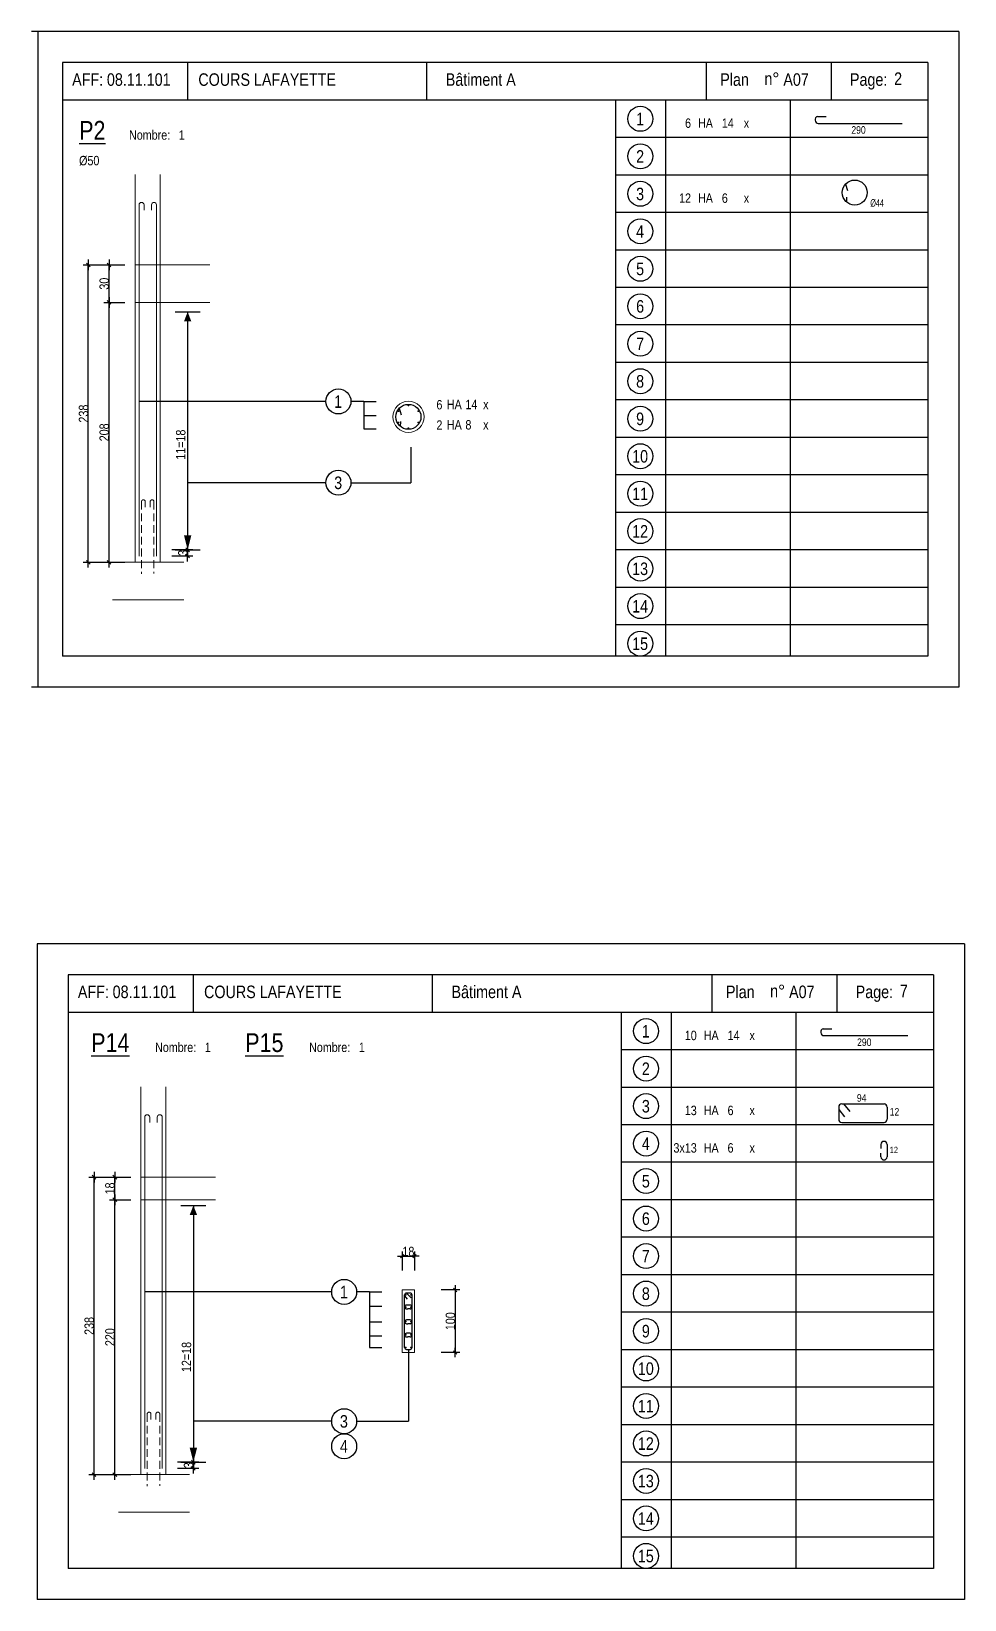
# Model space of a CAD drawing. Header units: metres. Extents: x -9927 to 45032, y -190416 to 12166.
# Drawn here: x 1197 to 2691, y -21227 to -18717 of the extents above; entities that cross this region are included whole.
import ezdxf
from ezdxf.enums import TextEntityAlignment as Align

# ---------------------------------------------------------------- set-up
doc = ezdxf.new("R2010")
doc.units = ezdxf.units.M
doc.header["$PDMODE"] = 65
doc.linetypes.add('CACHE2', pattern=[0.1875, 0.125, -0.0625])
for name, color, linetype in [('01_cote_gen', 4, 'Continuous'), ('01_fenetres', 171, 'Continuous'), ('01_linteaux', 3, 'Continuous'), ('01_sem', 42, 'Continuous'), ('01_texte', 230, 'Continuous'), ('AA_COTES', 2, 'Continuous')]:
    doc.layers.add(name, color=color, linetype=linetype)
doc.styles.add('STYLE2', font='ARIALN.TTF')
doc.dimstyles.new('JB25', dxfattribs={"dimscale": 0.1, "dimtxt": 150, "dimasz": 17, "dimexe": 0.1, "dimexo": 0.1, "dimgap": 0.09, "dimtad": 1, "dimdec": 1, "dimlfac": 0.5, "dimdsep": 46, "dimtxsty": 'STYLE2', "dimblk1": 'BOND_G', "dimblk2": 'BOND_D', "dimsah": 1, "dimcen": 1.5, "dimdle": 0.01, "dimse1": 1, "dimse2": 1, "dimclrd": 4, "dimclre": 2, "dimclrt": 5, "dimadec": 0, "dimazin": 0, "dimtfac": 2.333333, "dimtdec": 1, "dimtix": 1, "dimtmove": 2, "dimatfit": 3, "dimldrblk": 'BOND_G', "dimfxl": 1, "dimtolj": 1, "dimtzin": 0, "dimarcsym": 0})
doc.dimstyles.new('JB50', dxfattribs={"dimscale": 0.1, "dimtxt": 150, "dimasz": 15, "dimexe": 0.1, "dimexo": 0.1, "dimgap": 0.09, "dimtad": 1, "dimdec": 1, "dimdsep": 46, "dimtxsty": 'STYLE2', "dimblk1": 'BOND_G', "dimblk2": 'BOND_D', "dimsah": 1, "dimcen": 1.5, "dimdle": 0.01, "dimse1": 1, "dimse2": 1, "dimclrd": 4, "dimclre": 2, "dimclrt": 6, "dimazin": 2, "dimtfac": 2.333333, "dimtdec": 1, "dimtix": 1, "dimtmove": 2, "dimatfit": 3, "dimldrblk": 'BOND_G', "dimfxl": 1, "dimtolj": 1, "dimtzin": 0, "dimarcsym": 0})

# ---------------------------------------------------------------- blocks, each defined once
blk = doc.blocks.new('BOND_G')
at = {"layer": 'AA_COTES', "color": 0}
for p, q in [((0, -5), (0, 15)), ((5, 0), (-5, 0)), ((1.8, 1.8), (-1.8, -1.8))]:
    blk.add_line(p, q, dxfattribs=at)
blk = doc.blocks.new('BOND_D')
at = {"layer": 'AA_COTES', "color": 0}
for p, q in [((5, 0), (-5, 0)), ((-1.8, -1.8), (1.8, 1.8)), ((0, 5), (0, -15))]:
    blk.add_line(p, q, dxfattribs=at)
blk = doc.blocks.new('*D122')
at = {"layer": '01_cote_gen', "color": 4, "linetype": 'Continuous', "lineweight": -2, "transparency": 16777216}
blk.add_line((1288.2, -19564.8), (1288.2, -19092.2), dxfattribs=at)
at = {"layer": 'DEFPOINTS', "color": 0, "linetype": 'Continuous', "lineweight": 0, "transparency": 16777216}
for p in [(1288.2, -19090.5), (1403.3, -19090.5), (1363.3, -19566.5)]:
    blk.add_point(p, dxfattribs=at)
at = {"layer": '01_cote_gen', "color": 4, "linetype": 'Continuous', "lineweight": -2, "transparency": 16777216, "xscale": 1.7, "yscale": 1.7, "zscale": 1.7}
for name, p, rotation in [('BOND_D', (1288.2, -19090.5), 90), ('BOND_G', (1288.2, -19566.5), 270)]:
    blk.add_blockref(name, p, dxfattribs=dict(at, rotation=rotation))
at = {"layer": '01_cote_gen', "color": 5, "linetype": 'Continuous', "lineweight": 0, "transparency": 16777216, "insert": (1280.6, -19328.5), "char_height": 15, "attachment_point": 5, "rotation": 90, "style": 'STYLE2'}
blk.add_mtext('\\A1;238', dxfattribs=at)
blk = doc.blocks.new('*D123')
at = {"layer": '01_cote_gen', "color": 4, "linetype": 'Continuous', "lineweight": -2, "transparency": 16777216}
blk.add_line((1321.4, -19148.8), (1321.4, -19092.2), dxfattribs=at)
at = {"layer": 'DEFPOINTS', "color": 0, "linetype": 'Continuous', "lineweight": 0, "transparency": 16777216}
for p in [(1321.4, -19090.5), (1450.1, -19090.5), (1459.1, -19150.5)]:
    blk.add_point(p, dxfattribs=at)
at = {"layer": '01_cote_gen', "color": 4, "linetype": 'Continuous', "lineweight": -2, "transparency": 16777216, "xscale": 1.7, "yscale": 1.7, "zscale": 1.7}
for name, p, rotation in [('BOND_D', (1321.4, -19090.5), 90), ('BOND_G', (1321.4, -19150.5), 270)]:
    blk.add_blockref(name, p, dxfattribs=dict(at, rotation=rotation))
at = {"layer": '01_cote_gen', "color": 5, "linetype": 'Continuous', "lineweight": 0, "transparency": 16777216, "insert": (1313.7, -19120.5), "char_height": 15, "attachment_point": 5, "rotation": 90, "style": 'STYLE2'}
blk.add_mtext('\\A1;30', dxfattribs=at)
blk = doc.blocks.new('*D124')
at = {"layer": '01_cote_gen', "color": 4, "linetype": 'Continuous', "lineweight": -2, "transparency": 16777216}
blk.add_line((1321.4, -19564.8), (1321.4, -19152.2), dxfattribs=at)
at = {"layer": 'DEFPOINTS', "color": 0, "linetype": 'Continuous', "lineweight": 0, "transparency": 16777216}
for p in [(1321.4, -19150.5), (1329.9, -19150.5), (1339.5, -19566.5)]:
    blk.add_point(p, dxfattribs=at)
at = {"layer": '01_cote_gen', "color": 4, "linetype": 'Continuous', "lineweight": -2, "transparency": 16777216, "xscale": 1.7, "yscale": 1.7, "zscale": 1.7}
for name, p, rotation in [('BOND_D', (1321.4, -19150.5), 90), ('BOND_G', (1321.4, -19566.5), 270)]:
    blk.add_blockref(name, p, dxfattribs=dict(at, rotation=rotation))
at = {"layer": '01_cote_gen', "color": 5, "linetype": 'Continuous', "lineweight": 0, "transparency": 16777216, "insert": (1313.7, -19358.5), "char_height": 15, "attachment_point": 5, "rotation": 90, "style": 'STYLE2'}
blk.add_mtext('\\A1;208', dxfattribs=at)
blk = doc.blocks.new('*D121')
at = {"layer": '01_cote_gen', "color": 4, "linetype": 'Continuous', "lineweight": -2, "transparency": 16777216}
blk.add_line((1447.2, -19548.2), (1447.2, -19554.8), dxfattribs=at)
at = {"layer": 'DEFPOINTS', "color": 0, "linetype": 'Continuous', "lineweight": 0, "transparency": 16777216}
for p in [(1440.4, -19546.5), (1397.3, -19556.5), (1447.2, -19556.5)]:
    blk.add_point(p, dxfattribs=at)
at = {"layer": '01_cote_gen', "color": 4, "linetype": 'Continuous', "lineweight": -2, "transparency": 16777216, "xscale": 1.7, "yscale": 1.7, "zscale": 1.7}
for name, p, rotation in [('BOND_G', (1447.2, -19546.5), 90), ('BOND_D', (1447.2, -19556.5), 270)]:
    blk.add_blockref(name, p, dxfattribs=dict(at, rotation=rotation))
at = {"layer": '01_cote_gen', "color": 5, "linetype": 'Continuous', "lineweight": 0, "transparency": 16777216, "insert": (1439.6, -19551.5), "char_height": 15, "attachment_point": 5, "rotation": 90, "style": 'STYLE2'}
blk.add_mtext('\\A1;3', dxfattribs=at)
blk = doc.blocks.new('*D152')
at = {"layer": '01_cote_gen', "color": 4, "linetype": 'Continuous', "lineweight": -2, "transparency": 16777216}
blk.add_line((1297.4, -21025.1), (1297.4, -20552.5), dxfattribs=at)
at = {"layer": 'DEFPOINTS', "color": 0, "linetype": 'Continuous', "lineweight": 0, "transparency": 16777216}
for p in [(1297.4, -20550.8), (1412.5, -20550.8), (1372.5, -21026.8)]:
    blk.add_point(p, dxfattribs=at)
at = {"layer": '01_cote_gen', "color": 4, "linetype": 'Continuous', "lineweight": -2, "transparency": 16777216, "xscale": 1.7, "yscale": 1.7, "zscale": 1.7}
for name, p, rotation in [('BOND_D', (1297.4, -20550.8), 90), ('BOND_G', (1297.4, -21026.8), 270)]:
    blk.add_blockref(name, p, dxfattribs=dict(at, rotation=rotation))
at = {"layer": '01_cote_gen', "color": 5, "linetype": 'Continuous', "lineweight": 0, "transparency": 16777216, "insert": (1289.7, -20788.8), "char_height": 15, "attachment_point": 5, "rotation": 90, "style": 'STYLE2'}
blk.add_mtext('\\A1;238', dxfattribs=at)
blk = doc.blocks.new('*D153')
at = {"layer": '01_cote_gen', "color": 4, "linetype": 'Continuous', "lineweight": -2, "transparency": 16777216}
blk.add_line((1330.6, -20585.1), (1330.6, -20552.5), dxfattribs=at)
at = {"layer": 'DEFPOINTS', "color": 0, "linetype": 'Continuous', "lineweight": 0, "transparency": 16777216}
for p in [(1330.6, -20550.8), (1459.2, -20550.8), (1468.3, -20586.8)]:
    blk.add_point(p, dxfattribs=at)
at = {"layer": '01_cote_gen', "color": 4, "linetype": 'Continuous', "lineweight": -2, "transparency": 16777216, "xscale": 1.7, "yscale": 1.7, "zscale": 1.7}
for name, p, rotation in [('BOND_D', (1330.6, -20550.8), 90), ('BOND_G', (1330.6, -20586.8), 270)]:
    blk.add_blockref(name, p, dxfattribs=dict(at, rotation=rotation))
at = {"layer": '01_cote_gen', "color": 5, "linetype": 'Continuous', "lineweight": 0, "transparency": 16777216, "insert": (1322.9, -20568.8), "char_height": 15, "attachment_point": 5, "rotation": 90, "style": 'STYLE2'}
blk.add_mtext('\\A1;18', dxfattribs=at)
blk = doc.blocks.new('*D154')
at = {"layer": '01_cote_gen', "color": 4, "linetype": 'Continuous', "lineweight": -2, "transparency": 16777216}
blk.add_line((1330.6, -21025.1), (1330.6, -20588.5), dxfattribs=at)
at = {"layer": 'DEFPOINTS', "color": 0, "linetype": 'Continuous', "lineweight": 0, "transparency": 16777216}
for p in [(1330.6, -20586.8), (1339.1, -20586.8), (1348.7, -21026.8)]:
    blk.add_point(p, dxfattribs=at)
at = {"layer": '01_cote_gen', "color": 4, "linetype": 'Continuous', "lineweight": -2, "transparency": 16777216, "xscale": 1.7, "yscale": 1.7, "zscale": 1.7}
for name, p, rotation in [('BOND_D', (1330.6, -20586.8), 90), ('BOND_G', (1330.6, -21026.8), 270)]:
    blk.add_blockref(name, p, dxfattribs=dict(at, rotation=rotation))
at = {"layer": '01_cote_gen', "color": 5, "linetype": 'Continuous', "lineweight": 0, "transparency": 16777216, "insert": (1322.9, -20806.8), "char_height": 15, "attachment_point": 5, "rotation": 90, "style": 'STYLE2'}
blk.add_mtext('\\A1;220', dxfattribs=at)
blk = doc.blocks.new('*D155')
at = {"layer": '01_cote_gen', "color": 4, "linetype": 'Continuous', "lineweight": -2, "transparency": 16777216}
blk.add_line((1456.4, -21008.5), (1456.4, -21015.1), dxfattribs=at)
at = {"layer": 'DEFPOINTS', "color": 0, "linetype": 'Continuous', "lineweight": 0, "transparency": 16777216}
for p in [(1449.6, -21006.8), (1406.5, -21016.8), (1456.4, -21016.8)]:
    blk.add_point(p, dxfattribs=at)
at = {"layer": '01_cote_gen', "color": 4, "linetype": 'Continuous', "lineweight": -2, "transparency": 16777216, "xscale": 1.7, "yscale": 1.7, "zscale": 1.7}
for name, p, rotation in [('BOND_G', (1456.4, -21006.8), 90), ('BOND_D', (1456.4, -21016.8), 270)]:
    blk.add_blockref(name, p, dxfattribs=dict(at, rotation=rotation))
at = {"layer": '01_cote_gen', "color": 5, "linetype": 'Continuous', "lineweight": 0, "transparency": 16777216, "insert": (1448.7, -21011.8), "char_height": 15, "attachment_point": 5, "rotation": 90, "style": 'STYLE2'}
blk.add_mtext('\\A1;3', dxfattribs=at)
blk = doc.blocks.new('*D156')
at = {"layer": '01_cote_gen', "color": 4, "linetype": 'Continuous', "lineweight": -2, "transparency": 16777216}
blk.add_line((1875.6, -20732.8), (1875.6, -20829.8), dxfattribs=at)
at = {"layer": 'DEFPOINTS', "color": 0, "linetype": 'Continuous', "lineweight": 0, "transparency": 16777216}
for p in [(1810.6, -20731.3), (1810.6, -20831.3), (1875.6, -20831.3)]:
    blk.add_point(p, dxfattribs=at)
at = {"layer": '01_cote_gen', "color": 4, "linetype": 'Continuous', "lineweight": -2, "transparency": 16777216, "xscale": 1.5, "yscale": 1.5, "zscale": 1.5}
for name, p, rotation in [('BOND_G', (1875.6, -20731.3), 90), ('BOND_D', (1875.6, -20831.3), 270)]:
    blk.add_blockref(name, p, dxfattribs=dict(at, rotation=rotation))
at = {"layer": '01_cote_gen', "color": 6, "linetype": 'Continuous', "lineweight": 0, "transparency": 16777216, "insert": (1867.9, -20781.3), "char_height": 15, "attachment_point": 5, "rotation": 90, "style": 'STYLE2'}
blk.add_mtext('\\A1;100', dxfattribs=at)
blk = doc.blocks.new('*D157')
at = {"layer": '01_cote_gen', "color": 4, "linetype": 'Continuous', "lineweight": -2, "transparency": 16777216}
blk.add_line((1792.1, -20677.4), (1809.1, -20677.4), dxfattribs=at)
at = {"layer": 'DEFPOINTS', "color": 0, "linetype": 'Continuous', "lineweight": 0, "transparency": 16777216}
for p in [(1810.6, -20677.4), (1790.6, -20731.3), (1810.6, -20731.3)]:
    blk.add_point(p, dxfattribs=at)
at = {"layer": '01_cote_gen', "color": 4, "linetype": 'Continuous', "lineweight": -2, "transparency": 16777216, "xscale": 1.5, "yscale": 1.5, "zscale": 1.5, "rotation": 180}
blk.add_blockref('BOND_G', (1790.6, -20677.4), dxfattribs=at)
at = {"layer": '01_cote_gen', "color": 4, "linetype": 'Continuous', "lineweight": -2, "transparency": 16777216, "xscale": 1.5, "yscale": 1.5, "zscale": 1.5}
blk.add_blockref('BOND_D', (1810.6, -20677.4), dxfattribs=at)
at = {"layer": '01_cote_gen', "color": 6, "linetype": 'Continuous', "lineweight": 0, "transparency": 16777216, "insert": (1800.6, -20669.8), "char_height": 15, "attachment_point": 5, "style": 'STYLE2'}
blk.add_mtext('\\A1;18', dxfattribs=at)

msp = doc.modelspace()

# ---------------------------------------------------------------- linework, layer by layer
at = {"layer": '01_cote_gen', "color": 2, "linetype": 'CACHE2', "lineweight": 0, "ltscale": 100}
for p, q in [((1373.34, -19469.52), (1373.34, -19585.09)), ((1379.34, -19469.52), (1379.34, -19478.5)), ((1387.34, -19469.52), (1387.34, -19478.5)), ((1393.34, -19469.52), (1393.34, -19584.24)), ((1382.51, -20929.84), (1382.51, -21045.41)), ((1388.51, -20929.84), (1388.51, -20938.82)), ((1396.51, -20929.84), (1396.51, -20938.82)), ((1402.51, -20929.84), (1402.51, -21044.56))]:
    msp.add_line(p, q, dxfattribs=at)
for centre in [(1376.34, -19469.52), (1390.34, -19469.52), (1385.51, -20929.84), (1399.51, -20929.84)]:
    msp.add_arc(centre, 3, 0, 180, dxfattribs=at)
at = {"layer": '01_fenetres', "ltscale": 30}
for p, q in [((2632, -18766.64), (1247, -18766.64)), ((1247, -18766.64), (1247, -19716.64)), ((1247, -18766.64), (1247, -19716.64)), ((1247, -18766.64), (1247, -19716.64)), ((1447, -18766.64), (1447, -18826.64)), ((1829.5, -18766.64), (1829.5, -18826.64)), ((2277.87, -18826.64), (2277.87, -18766.64)), ((2477.87, -18826.64), (2477.87, -18766.64)), ((2632, -18766.64), (2632, -19716.64)), ((2632, -18826.64), (1247, -18826.64)), ((2632, -19716.64), (1247, -19716.64)), ((2641.17, -20226.96), (1256.17, -20226.96)), ((1256.17, -20226.96), (1256.17, -21176.96)), ((1256.17, -20226.96), (1256.17, -21176.96)), ((1256.17, -20226.96), (1256.17, -21176.96)), ((1456.17, -20226.96), (1456.17, -20286.96)), ((1838.67, -20226.96), (1838.67, -20286.96)), ((2287.04, -20286.96), (2287.04, -20226.96)), ((2487.04, -20286.96), (2487.04, -20226.96)), ((2641.17, -20226.96), (2641.17, -21176.96)), ((2641.17, -20286.96), (1256.17, -20286.96)), ((2641.17, -21176.96), (1256.17, -21176.96))]:
    msp.add_line(p, q, dxfattribs=at)
at = {"layer": '01_linteaux', "linetype": 'Continuous'}
for p, q in [((2455.54, -18852.89), (2469.28, -18852.89)), ((2456.77, -18863.88), (2591.09, -18863.88)), ((2464.72, -20313.21), (2478.46, -20313.21)), ((2465.95, -20324.2), (2600.26, -20324.2)), ((2494.62, -20433.49), (2562.21, -20433.49)), ((2497.31, -20433.49), (2507.29, -20445.8)), ((2489.62, -20438.49), (2489.62, -20458.1)), ((2489.62, -20442.63), (2498.81, -20453.96)), ((2567.21, -20438.49), (2567.21, -20458.1)), ((2494.62, -20463.1), (2562.21, -20463.1)), ((2557.21, -20498.49), (2557.21, -20504.86)), ((2567.21, -20498.49), (2567.21, -20518.1)), ((2557.21, -20518.1), (2557.21, -20512.25))]:
    msp.add_line(p, q, dxfattribs=at)
for centre, start, end in [((2456.65, -18857.77), 102.77382, 192.77382), ((2456.77, -18858.88), 180, 270), ((2465.82, -20318.09), 102.77382, 192.77382), ((2465.95, -20319.2), 180, 270), ((2494.62, -20438.49), 90, 180), ((2562.21, -20438.49), 0, 90), ((2494.62, -20458.1), 180, 270), ((2562.21, -20458.1), 270, 0), ((2562.21, -20498.49), 90, 180), ((2562.21, -20498.49), 0, 90), ((2562.21, -20518.1), 180, 270), ((2562.21, -20518.1), 270, 0)]:
    msp.add_arc(centre, 5, start, end, dxfattribs=at)
at = {"layer": '01_sem', "color": 2, "lineweight": 0, "ltscale": 7}
for p, q in [((1363.34, -18945.88), (1363.34, -19566.52)), ((1403.34, -18945.88), (1403.34, -19566.52)), ((1369.34, -18994.52), (1369.34, -19556.52)), ((1377.34, -18994.52), (1377.34, -19002.93)), ((1389.34, -18994.52), (1389.34, -19002.93)), ((1397.34, -18994.52), (1397.34, -19556.52)), ((1482.52, -19090.52), (1363.34, -19090.52)), ((1482.52, -19150.52), (1363.34, -19150.52)), ((1440.89, -19566.52), (1327.17, -19566.52)), ((1440.89, -19626.52), (1327.17, -19626.52)), ((1372.51, -20406.2), (1372.51, -21026.84)), ((1412.51, -20406.2), (1412.51, -21026.84)), ((1378.51, -20454.84), (1378.51, -21016.84)), ((1386.51, -20454.84), (1386.51, -20463.25)), ((1398.51, -20454.84), (1398.51, -20463.25)), ((1406.51, -20454.84), (1406.51, -21016.84)), ((1491.69, -20550.84), (1372.51, -20550.84)), ((1491.69, -20586.84), (1372.51, -20586.84)), ((1790.58, -20831.32), (1790.58, -20731.32)), ((1810.58, -20731.32), (1790.58, -20731.32)), ((1790.58, -20831.32), (1790.58, -20731.32)), ((1810.58, -20731.32), (1790.58, -20731.32)), ((1810.58, -20831.32), (1810.58, -20731.32)), ((1790.58, -20831.32), (1810.58, -20831.32)), ((1790.58, -20831.32), (1810.58, -20831.32)), ((1450.06, -21026.84), (1336.34, -21026.84)), ((1450.06, -21086.84), (1336.34, -21086.84))]:
    msp.add_line(p, q, dxfattribs=at)
msp.add_circle((1800.69, -19333.65), 25, dxfattribs=at)
for centre in [(1373.34, -18994.52), (1393.34, -18994.52), (1382.51, -20454.84), (1402.51, -20454.84)]:
    msp.add_arc(centre, 4, 0, 180, dxfattribs=at)
at = {"layer": '01_texte', "ltscale": 30}
for p, q in [((2682, -18716.64), (1197, -18716.64)), ((1207.41, -18716.64), (1207.41, -19766.64)), ((2682, -18716.64), (2682, -19766.64)), ((2132, -18826.64), (2132, -19716.64)), ((2212, -18826.64), (2212, -19716.64)), ((2412, -18826.64), (2412, -19716.64)), ((2632, -18886.64), (2132, -18886.64)), ((2632, -18946.64), (2132, -18946.64)), ((2500.52, -18961.02), (2503.44, -18971.32)), ((2502.66, -18990.22), (2502.82, -18981.87)), ((2632, -19006.64), (2132, -19006.64)), ((2632, -19066.64), (2132, -19066.64)), ((2632, -19126.64), (2132, -19126.64)), ((1427.07, -19165.81), (1467.39, -19165.81)), ((1447.23, -19165.81), (1447.23, -19553.4)), ((2632, -19186.64), (2132, -19186.64)), ((2632, -19246.64), (2132, -19246.64)), ((1786.03, -19320.05), (1788.95, -19330.34)), ((2632, -19306.64), (2132, -19306.64)), ((1788.17, -19349.24), (1788.32, -19340.89)), ((2632, -19366.64), (2132, -19366.64)), ((2632, -19426.64), (2132, -19426.64)), ((2632, -19486.64), (2132, -19486.64)), ((1427.07, -19546.52), (1467.39, -19546.52)), ((2632, -19546.64), (2132, -19546.64)), ((2632, -19606.64), (2132, -19606.64)), ((2632, -19666.64), (2132, -19666.64)), ((2682, -19766.64), (1197, -19766.64)), ((1206.17, -20176.96), (1206.17, -21226.96)), ((2691.17, -20176.96), (1206.17, -20176.96)), ((2691.17, -20176.96), (2691.17, -21226.96)), ((2141.17, -20286.96), (2141.17, -21176.96)), ((2221.17, -20286.96), (2221.17, -21176.96)), ((2421.17, -20286.96), (2421.17, -21176.96)), ((2641.17, -20346.96), (2141.17, -20346.96)), ((2641.17, -20406.96), (2141.17, -20406.96)), ((2641.17, -20466.96), (2141.17, -20466.96)), ((2641.17, -20526.96), (2141.17, -20526.96)), ((1436.25, -20596.13), (1476.56, -20596.13)), ((1456.41, -20596.13), (1456.41, -21013.72)), ((2641.17, -20586.96), (2141.17, -20586.96)), ((2641.17, -20646.96), (2141.17, -20646.96)), ((2641.17, -20706.96), (2141.17, -20706.96)), ((1794.58, -20823.32), (1794.58, -20739.32)), ((1794.58, -20740.6), (1798.58, -20745.96)), ((1803.58, -20736.32), (1797.58, -20736.32)), ((1797.58, -20736.32), (1805.18, -20743.73)), ((1803.58, -20755.47), (1797.58, -20755.47)), ((1806.58, -20823.32), (1806.58, -20739.32)), ((1797.58, -20761.47), (1799.67, -20761.47)), ((1803.58, -20779.33), (1797.58, -20779.33)), ((1797.58, -20785.33), (1799.67, -20785.33)), ((1803.58, -20761.47), (1799.49, -20761.47)), ((1803.58, -20785.33), (1799.49, -20785.33)), ((2641.17, -20766.96), (2141.17, -20766.96)), ((1803.58, -20800.52), (1797.58, -20800.52)), ((1797.58, -20806.52), (1799.67, -20806.52)), ((1803.58, -20806.52), (1799.49, -20806.52)), ((1797.58, -20826.32), (1803.58, -20826.32)), ((2641.17, -20826.96), (2141.17, -20826.96)), ((2641.17, -20886.96), (2141.17, -20886.96)), ((2641.17, -20946.96), (2141.17, -20946.96)), ((1436.25, -21006.84), (1476.56, -21006.84)), ((2641.17, -21006.96), (2141.17, -21006.96)), ((2641.17, -21066.96), (2141.17, -21066.96)), ((2641.17, -21126.96), (2141.17, -21126.96)), ((2691.17, -21226.96), (1206.17, -21226.96))]:
    msp.add_line(p, q, dxfattribs=at)
at = {"layer": '01_texte'}
for p, q in [((1668.62, -19309.03), (1369.34, -19309.03)), ((1729.09, -19309.03), (1708.62, -19309.03)), ((1729.09, -19309.03), (1729.09, -19352.7)), ((1729.09, -19309.03), (1749.11, -19309.03)), ((1729.09, -19331.75), (1749.11, -19331.75)), ((1729.09, -19352.7), (1749.11, -19352.7)), ((1804.52, -19382.03), (1804.52, -19439.05)), ((1668.62, -19439.05), (1447.23, -19439.05)), ((1708.62, -19439.05), (1804.52, -19439.05)), ((1677.79, -20734.35), (1378.51, -20734.35)), ((1738.27, -20734.35), (1717.79, -20734.35)), ((1738.27, -20734.35), (1738.27, -20823.37)), ((1738.27, -20734.35), (1758.28, -20734.35)), ((1738.27, -20757.07), (1758.28, -20757.07)), ((1738.27, -20782.07), (1758.28, -20782.07)), ((1738.27, -20804.65), (1758.28, -20804.65)), ((1738.27, -20823.37), (1758.28, -20823.37)), ((1800.7, -20826.32), (1800.7, -20941.37)), ((1677.79, -20941.37), (1456.41, -20941.37)), ((1717.79, -20941.37), (1800.7, -20941.37))]:
    msp.add_line(p, q, dxfattribs=at)
at = {"layer": '01_texte', "ltscale": 30, "const_width": 1.5, "flags": 128}
for points in [[(1784.54, -19325.19, 1), (1785.29, -19323.89, 1)], [(1799.94, -19315.43, 1), (1801.44, -19315.43, 1)], [(1816.09, -19323.89, 1), (1816.84, -19325.19, 1)], [(1785.29, -19343.4, 1), (1784.54, -19342.11, 1)], [(1801.44, -19351.86, 1), (1799.94, -19351.86, 1)], [(1816.84, -19342.11, 1), (1816.09, -19343.4, 1)], [(1797.05, -20739.17, -1), (1795.55, -20739.17, -1)], [(1797.05, -20758.82, 1), (1795.55, -20758.82, 1)], [(1804.11, -20739.17, 1), (1805.61, -20739.17, 1)], [(1804.11, -20758.82, -1), (1805.61, -20758.82, -1)], [(1797.05, -20781.92, 1), (1795.55, -20781.92, 1)], [(1804.11, -20781.92, -1), (1805.61, -20781.92, -1)], [(1797.05, -20803.12, 1), (1795.55, -20803.12, 1)], [(1804.11, -20803.12, -1), (1805.61, -20803.12, -1)], [(1797.05, -20823.47, 1), (1795.55, -20823.47, 1)], [(1804.11, -20823.47, -1), (1805.61, -20823.47, -1)]]:
    msp.add_lwpolyline(points, format="xyb", close=True, dxfattribs=at)
at = {"layer": '01_texte'}
for centre in [(2172, -18856.64), (2172, -18916.64), (2172, -18976.64), (2172, -19036.64), (2172, -19096.64), (2172, -19156.64), (2172, -19216.64), (2172, -19276.64), (1688.62, -19309.03), (2172, -19336.64), (2172, -19396.64), (1688.62, -19439.05), (2172, -19456.64), (2172, -19516.64), (2172, -19576.64), (2172, -19636.64), (2172, -19696.64), (2181.17, -20316.96), (2181.17, -20376.96), (2181.17, -20436.96), (2181.17, -20496.96), (2181.17, -20556.96), (2181.17, -20616.96), (2181.17, -20676.96), (1697.79, -20734.35), (2181.17, -20736.96), (2181.17, -20796.96), (2181.17, -20856.96), (2181.17, -20916.96), (1697.79, -20941.37), (2181.17, -20976.96), (1697.79, -20981.37), (2181.17, -21036.96), (2181.17, -21096.96), (2181.17, -21156.96)]:
    msp.add_circle(centre, 20, dxfattribs=at)
at = {"layer": '01_texte', "ltscale": 30}
for centre in [(2515.18, -18974.62), (1800.69, -19333.65)]:
    msp.add_circle(centre, 20, dxfattribs=at)
for centre, start, end in [((1797.58, -20739.32), 90.00091, 180), ((1797.58, -20758.47), 90.00091, 180), ((1797.58, -20758.47), 180, 269.99909), ((1803.58, -20739.32), 0, 90.00091), ((1803.58, -20758.47), 0, 90.00091), ((1803.58, -20758.47), 269.99909, 360), ((1797.58, -20782.33), 90.00091, 180), ((1797.58, -20782.33), 180, 269.99909), ((1803.58, -20782.33), 0, 90.00091), ((1803.58, -20782.33), 269.99909, 360), ((1797.58, -20803.52), 90.00091, 180), ((1797.58, -20803.52), 180, 269.99909), ((1803.58, -20803.52), 0, 90.00091), ((1803.58, -20803.52), 269.99909, 360), ((1797.58, -20823.32), 180, 270), ((1803.58, -20823.32), 270, 0)]:
    msp.add_arc(centre, 3, start, end, dxfattribs=at)
for points in [[(1447.23, -19165.81), (1441.33, -19180.88), (1447.23, -19180.88)], [(1447.23, -19165.81), (1453.13, -19180.88), (1447.23, -19180.88)], [(1447.23, -19546.52), (1441.33, -19523.45), (1447.23, -19523.45)], [(1447.23, -19546.52), (1453.13, -19523.45), (1447.23, -19523.45)], [(1456.41, -20596.13), (1450.5, -20611.2), (1456.41, -20611.2)], [(1456.41, -20596.13), (1462.31, -20611.2), (1456.41, -20611.2)], [(1456.41, -21006.84), (1450.5, -20983.77), (1456.41, -20983.77)], [(1456.41, -21006.84), (1462.31, -20983.77), (1456.41, -20983.77)]]:
    msp.add_solid(points, dxfattribs=at)

# ---------------------------------------------------------------- texts
at = {"layer": '01_texte', "style": 'STYLE2'}
for s, height, p in [('AFF:', 20, (1262.3, -18803.79)), ('08.11.101', 20, (1317.96, -18803.79)), ('COURS LAFAYETTE', 20, (1464.34, -18803.79)), ('Bâtiment A', 20, (1860.45, -18803.79)), ('Plan', 20, (2299.91, -18803.79)), ('n%%D', 20, (2370.6, -18802.35)), ('A07', 20, (2400.94, -18803.79)), ('Page:', 20, (2507.58, -18803.79)), ('2', 20, (2578.27, -18802.35)), ('%%UP2', 30, (1273.58, -18890.03)), ('Nombre:', 15, (1353.39, -18890.03)), ('1', 15, (1433.01, -18890.03)), ('HA', 15, (2264.29, -18871.04)), ('14', 15, (2302.46, -18871.04)), ('290', 12, (2509.83, -18880.38)), ('%%C50', 15, (1273.39, -18931.03)), ('HA', 15, (2264.29, -18991.04)), ('6', 15, (2302.46, -18991.04)), ('HA', 15, (1862.19, -19321.41)), ('14', 15, (1891.94, -19321.41)), ('HA', 15, (1862.19, -19353.94)), ('8', 15, (1891.94, -19353.94)), ('AFF:', 20, (1271.47, -20264.11)), ('08.11.101', 20, (1327.13, -20264.11)), ('COURS LAFAYETTE', 20, (1473.52, -20264.11)), ('Bâtiment A', 20, (1869.62, -20264.11)), ('Plan', 20, (2309.09, -20264.11)), ('n%%D', 20, (2379.77, -20262.67)), ('A07', 20, (2410.11, -20264.11)), ('Page:', 20, (2516.76, -20264.11)), ('7', 20, (2587.44, -20262.67)), ('%%UP14', 30, (1292.88, -20350.35)), ('%%UP15', 30, (1539.49, -20350.35)), ('HA', 15, (2273.46, -20331.36)), ('14', 15, (2311.63, -20331.36)), ('290', 12, (2519.01, -20340.7)), ('Nombre:', 15, (1395.06, -20350.35)), ('1', 15, (1474.68, -20350.35)), ('Nombre:', 15, (1641.67, -20350.35)), ('1', 15, (1721.3, -20350.35)), ('94', 12, (2518.68, -20429.94)), ('HA', 15, (2273.46, -20451.36)), ('6', 15, (2311.63, -20451.36)), ('12', 12, (2571.19, -20452.15)), ('HA', 15, (2273.46, -20511.36)), ('6', 15, (2311.63, -20511.36)), ('12', 10, (2571.19, -20512.15))]:
    msp.add_text(s, height=height, dxfattribs=at).set_placement(p)
for s, p in [('1', (2171.6, -18856.87)), ('2', (2171.6, -18916.87)), ('3', (2171.6, -18976.87)), ('4', (2171.6, -19036.87)), ('5', (2171.6, -19096.87)), ('6', (2171.6, -19156.87)), ('7', (2171.6, -19216.87)), ('8', (2171.6, -19276.87)), ('1', (1688.22, -19309.26)), ('9', (2171.6, -19336.87)), ('10', (2171.6, -19396.87)), ('3', (1688.22, -19439.28)), ('11', (2171.6, -19456.87)), ('12', (2171.6, -19516.87)), ('13', (2171.6, -19576.87)), ('14', (2171.6, -19636.87)), ('15', (2171.6, -19696.87)), ('1', (2180.77, -20317.19)), ('2', (2180.77, -20377.19)), ('3', (2180.77, -20437.19)), ('4', (2180.77, -20497.19)), ('5', (2180.77, -20557.19)), ('6', (2180.77, -20617.19)), ('7', (2180.77, -20677.19)), ('1', (1697.39, -20734.58)), ('8', (2180.77, -20737.19)), ('9', (2180.77, -20797.19)), ('10', (2180.77, -20857.19)), ('11', (2180.77, -20917.19)), ('3', (1697.39, -20941.6)), ('4', (1697.39, -20981.6)), ('12', (2180.77, -20977.19)), ('13', (2180.77, -21037.19)), ('14', (2180.77, -21097.19)), ('15', (2180.77, -21157.19))]:
    msp.add_text(s, height=20, dxfattribs=at).set_placement(p, align=Align.MIDDLE_CENTER)
for s, p in [('6', (2253.09, -18871.04)), ('12', (2253.09, -18991.04)), ('6', (1855.04, -19321.75)), ('2', (1855.04, -19354.28)), ('10', (2262.26, -20331.36)), ('13', (2262.26, -20451.36)), ('3x13', (2262.26, -20511.36))]:
    msp.add_text(s, height=15, dxfattribs=at).set_placement(p, align=Align.RIGHT)
for p in [(2341.87, -18871.04), (2341.87, -18991.04), (1924.61, -19321.41), (1924.61, -19353.94), (2351.05, -20331.36), (2351.05, -20451.36), (2351.05, -20511.36)]:
    msp.add_text('x', height=15, dxfattribs=at).set_placement(p, align=Align.CENTER)
at = {"layer": '01_texte', "style": 'STYLE2', "width": 0.7}
msp.add_text('%%C44', height=12, dxfattribs=at).set_placement((2540.16, -18997.25))
at = {"layer": '01_texte', "style": 'STYLE2'}
for s, p in [('11=18', (1443.63, -19402.39)), ('12=18', (1452.8, -20862.71))]:
    msp.add_text(s, height=15, rotation=90, dxfattribs=at).set_placement(p)

# ---------------------------------------------------------------- dimensions: what is measured, and where the dimension line sits
at = {"layer": '01_cote_gen', "linetype": 'Continuous', "lineweight": 0}
for base, p1, p2, dimstyle, picture, middle in [((1288.22, -19090.52), (1363.34, -19566.52), (1403.34, -19090.52), 'JB25', '*D122', (1280.56, -19328.52)), ((1321.4, -19090.52), (1459.13, -19150.52), (1450.07, -19090.52), 'JB25', '*D123', (1313.73, -19120.52)), ((1321.4, -19150.52), (1339.52, -19566.52), (1329.9, -19150.52), 'JB25', '*D124', (1313.73, -19358.52)), ((1297.4, -20550.84), (1372.51, -21026.84), (1412.51, -20550.84), 'JB25', '*D152', (1289.73, -20788.84)), ((1330.58, -20550.84), (1468.3, -20586.84), (1459.24, -20550.84), 'JB25', '*D153', (1322.91, -20568.84)), ((1330.58, -20586.84), (1348.7, -21026.84), (1339.08, -20586.84), 'JB25', '*D154', (1322.91, -20806.84)), ((1875.58, -20831.32), (1810.58, -20731.32), (1810.58, -20831.32), 'JB50', '*D156', (1867.91, -20781.32))]:
    dim = msp.add_linear_dim(base=base, p1=p1, p2=p2, angle=90, dimstyle=dimstyle, dxfattribs=at)
    dim.commit()
    dim.dimension.update_dxf_attribs({"geometry": picture, "text_midpoint": middle})
for base, p1, p2, picture, middle in [((1447.23, -19556.52), (1440.41, -19546.52), (1397.34, -19556.52), '*D121', (1439.56, -19551.52)), ((1456.41, -21016.84), (1449.58, -21006.84), (1406.51, -21016.84), '*D155', (1448.74, -21011.84))]:
    dim = msp.add_linear_dim(base=base, p1=p1, p2=p2, angle=90, text='3', dimstyle='JB25', dxfattribs=at)
    dim.commit()
    dim.dimension.update_dxf_attribs({"geometry": picture, "text_midpoint": middle})
dim = msp.add_linear_dim(base=(1810.58, -20677.44), p1=(1790.58, -20731.32), p2=(1810.58, -20731.32), text='18', dimstyle='JB50', dxfattribs=at)
dim.commit()
dim.dimension.update_dxf_attribs({"geometry": '*D157', "text_midpoint": (1800.58, -20669.77)})

doc.saveas('drawing.dxf')
